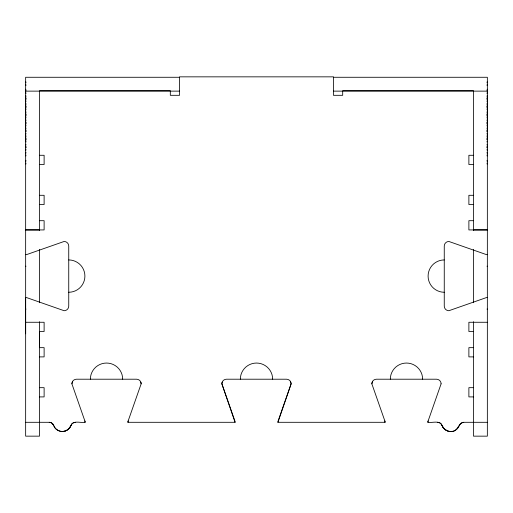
<?xml version="1.0" encoding="UTF-8"?>
<svg xmlns="http://www.w3.org/2000/svg" width="513" height="513" viewBox="0 0 513 513"><rect width="100%" height="100%" fill="white"/><g stroke="black" fill="none" stroke-linecap="round" stroke-linejoin="round"><path stroke-width="0.77" d="M25.65 333.809L25.65 297.527A4.617 4.617 0 0 1 26.971 297.72L64.125 310.724A4.617 4.617 0 0 0 68.742 306.107L68.742 246.086A4.617 4.617 0 0 0 64.125 241.469L26.971 254.474A4.617 4.617 0 0 1 25.65 254.666M25.65 141.646L25.983 141.992M25.65 140.633L25.983 139.728M25.65 137.446L25.983 136.92M25.65 135.259L25.983 136.169M25.65 135.054L25.65 134.72M25.65 134.252L25.65 133.579M25.65 129.385L25.983 128.859M25.65 125.518L25.65 128.115L25.983 128.115M25.65 124.601L25.983 125.127M25.65 118.599L25.65 120.055L25.983 120.055M25.65 118.137L25.983 117.817M25.65 116.541L25.983 117.073M25.65 115.534L25.983 115.015M25.65 113.354L25.983 114.264M25.65 110.879L25.65 111.994L25.983 111.994M25.65 108.487L25.983 109.013M25.65 105.3L25.983 106.204M25.65 103.023L25.983 103.94M25.65 97.233L25.983 98.15M25.65 89.172L25.983 90.089M487.35 141.646L487.017 141.992M487.35 137.446L487.017 136.92M487.35 135.259L487.017 136.169M487.35 135.054L487.35 134.72M487.35 134.252L487.35 133.579M487.35 129.385L487.017 128.859M487.35 126.653L487.35 128.115L487.017 128.115M487.35 126.192L487.35 125.518M487.35 124.601L487.017 125.127M487.35 118.599L487.35 120.055L487.017 120.055M487.35 118.137L487.017 117.817M487.35 116.541L487.017 117.073M487.35 115.534L487.017 115.015M487.35 113.354L487.017 114.264M487.35 110.879L487.35 111.994L487.017 111.994M487.35 108.487L487.017 109.013M487.35 105.3L487.017 106.204M487.35 103.023L487.017 103.94M487.35 97.233L487.017 98.15M487.35 89.172L487.017 90.089M222.2 382.127L221.873 383.827L235.069 422.302L127.955 422.302L127.968 421.968A4.816 4.816 0 0 1 128.147 420.981L141.152 383.827L140.825 382.127M372.598 381.3L371.848 383.827L384.853 420.981A4.797 4.797 0 0 1 385.045 422.302L277.931 422.302L291.127 383.827L290.377 381.3M25.65 422.302L49.242 422.302C52.403 422.193 53.692 425.399 54.878 427.752C57.244 430.715 61.271 432.247 64.959 431.112C68.319 430.061 70.345 427.149 71.698 424.078C75.058 420.391 80.855 423.199 85.094 422.302A4.399 4.399 0 0 0 84.985 421.301L71.897 383.827L72.647 381.3M441.103 383.827L428.015 421.301A4.399 4.399 0 0 0 427.906 422.302C432.267 423.18 439.647 419.923 441.994 425.38C443.379 428.932 446.894 431.414 450.703 431.536C457.852 432.523 457.917 423.071 463.758 422.302L487.35 422.302M75.36 422.302A4.617 4.617 0 0 0 71.006 425.38C69.614 428.932 66.106 431.414 62.297 431.536M179.55 77.277L25.65 77.277L25.65 436.153L39.501 436.153L39.501 321.702M333.45 77.277L487.35 77.277L487.35 436.153L473.499 436.153L473.499 321.702M25.65 82.029L25.983 82.029M487.017 82.779L487.35 82.779M25.65 84.837L25.983 84.837M487.017 85.581L487.35 85.581M487.017 90.839L487.35 90.839M25.65 91.128L179.55 91.128M333.45 91.128L487.35 91.128M25.65 92.891L25.983 92.891M487.017 93.642L487.35 93.642M25.65 95.88L25.983 95.88M487.017 96.63L487.35 96.63M25.65 98.682L25.983 98.682M487.017 98.894L487.35 98.894M487.017 99.432L487.35 99.432M25.65 100.952L25.983 100.952M487.017 101.702L487.35 101.702M487.017 104.684L487.35 104.684M25.65 106.742L25.983 106.742M487.017 106.954L487.35 106.954L487.017 107.493M487.017 109.763L487.35 109.763M487.017 112.745L487.35 112.745M25.65 114.803L25.983 114.803M487.017 115.553L487.35 115.553M487.017 120.805L487.35 120.805L487.35 122.863L487.017 122.863M25.65 122.325L25.983 122.325M25.983 122.863L25.65 122.863L25.65 120.805L25.983 120.805M487.017 123.069L487.35 123.069L487.017 123.607M487.017 125.877L487.35 125.877M25.983 130.379L25.65 130.918L25.983 130.918M487.017 131.129L487.35 131.129M487.017 131.668L487.35 131.668M25.65 133.188L25.983 133.188M487.017 133.938L487.35 133.938M25.983 138.439L25.65 138.978L25.983 138.978M487.017 139.19L487.35 139.19M487.017 139.728L487.35 139.728M25.65 141.248L25.983 141.248M25.65 144.23L25.983 144.23M487.017 144.98L487.35 144.98M25.65 146.5L25.983 146.5M25.65 147.039L25.983 147.039M487.017 147.244L487.35 147.244M487.017 147.782L487.35 147.782M25.65 149.302L25.983 149.302M487.017 150.053L487.35 150.053M25.65 152.29L25.983 152.29M487.017 153.034L487.35 153.034M25.65 155.093L25.983 155.093M39.501 155.285L44.118 155.285L44.118 164.519L39.501 164.519M473.499 155.285L468.882 155.285L468.882 164.519L473.499 164.519M487.017 155.843L487.35 155.843M25.65 160.345L25.983 160.345M487.017 161.095L487.35 161.095M25.65 163.153L25.983 163.153M487.017 163.903L487.35 163.903M39.501 195.299L44.118 195.299L44.118 204.533L39.501 204.533M473.499 195.299L468.882 195.299L468.882 204.533L473.499 204.533M39.501 220.693L44.118 220.693L44.118 229.927L25.65 229.927L39.501 229.927M473.499 220.693L468.882 220.693L468.882 229.927L487.35 229.927L473.499 229.927M25.65 322.267L44.118 322.267L44.118 331.501L39.501 331.501L39.501 347.66L44.118 347.66L44.118 356.894L39.501 356.894M487.35 322.267L468.882 322.267L468.882 331.501L473.499 331.501M473.499 347.66L468.882 347.66L468.882 356.894L473.499 356.894M39.501 387.674L44.118 387.674L44.118 396.908L39.501 396.908M473.499 387.674L468.882 387.674L468.882 396.908L473.499 396.908M487.017 82.029L487.35 82.029M25.65 82.779L25.983 82.779M487.017 84.837L487.35 84.837M25.65 85.581L25.983 85.581M25.65 90.839L25.983 90.839M487.017 92.891L487.35 92.891M25.65 93.642L25.983 93.642M487.017 95.88L487.35 95.88M25.65 96.63L25.983 96.63M487.017 98.682L487.35 98.682M25.65 98.894L25.983 98.894M25.65 99.432L25.983 99.432M487.017 100.952L487.35 100.952M25.65 101.702L25.983 101.702M25.65 104.684L25.983 104.684M487.017 106.742L487.35 106.742M25.983 106.954L25.65 107.48L25.983 107.493M25.65 109.763L25.983 109.763M25.65 112.745L25.983 112.745M487.017 114.803L487.35 114.803M25.65 115.553L25.983 115.553M487.017 122.325L487.35 122.325M25.983 123.069L25.65 123.595L25.983 123.607M25.65 125.877L25.983 125.877M487.017 130.379L487.35 130.379L487.017 130.918M25.65 131.129L25.983 131.129M25.65 131.668L25.983 131.668M487.017 133.188L487.35 133.188M25.65 133.938L25.983 133.938M487.017 138.439L487.35 138.439L487.017 138.978M25.65 139.19L25.983 139.19M487.017 141.248L487.35 141.248M487.017 144.23L487.35 144.23M25.65 144.98L25.983 144.98M487.017 146.5L487.35 146.5M487.017 147.039L487.35 147.039M25.65 147.244L25.983 147.244M25.65 147.782L25.983 147.782M487.017 149.302L487.35 149.302M25.65 150.053L25.983 150.053M487.017 152.29L487.35 152.29M25.65 153.034L25.983 153.034M487.017 155.093L487.35 155.093M25.65 155.843L25.983 155.843M487.017 160.345L487.35 160.345M25.65 161.095L25.983 161.095M487.017 163.153L487.35 163.153M25.65 163.903L25.983 163.903M50.582 422.488L49.242 422.302A4.611 4.611 0 0 1 53.589 425.38A9.234 9.234 0 0 0 71.006 425.38M448.041 431.112L445.399 429.798L443.283 427.752L441.994 425.38A4.611 4.611 0 0 0 437.64 422.302M52.897 424.078L53.589 425.38M473.499 230.472L473.499 90.698L342.684 90.698L342.684 95.315L333.45 95.315L333.45 76.847L179.55 76.847L179.55 95.315L170.316 95.315L170.316 90.698L39.501 90.698L39.501 230.472M473.499 249.485L473.499 302.708M39.501 249.485L39.501 302.708M441.994 425.373A9.234 9.234 0 0 0 459.411 425.38A4.617 4.617 0 0 1 463.758 422.302M487.35 297.527A4.617 4.617 0 0 0 486.029 297.72L448.875 310.724A4.617 4.617 0 0 1 444.258 306.107L444.258 246.086A4.617 4.617 0 0 1 448.875 241.469L486.029 254.474A4.617 4.617 0 0 0 487.35 254.666M444.258 292.256A16.159 16.159 0 0 1 428.099 276.097A16.159 16.159 0 0 1 444.258 259.937M277.931 422.302A4.572 4.572 0 0 1 278.123 420.974L291.127 383.827A4.604 4.604 0 0 0 286.51 379.216L226.489 379.21A4.617 4.617 0 0 0 221.873 383.827L234.877 420.981A4.617 4.617 0 0 1 235.069 422.321M384.853 420.981A4.617 4.617 0 0 1 385.045 422.308M371.848 383.827A4.617 4.617 0 0 1 376.478 379.21L436.486 379.21A4.617 4.617 0 0 1 441.103 383.833M427.906 422.302A4.598 4.598 0 0 1 428.099 420.974M240.34 379.21A16.159 16.159 0 0 1 256.5 363.05A16.159 16.159 0 0 1 272.659 379.21M390.316 379.21A16.159 16.159 0 0 1 406.476 363.05A16.159 16.159 0 0 1 422.635 379.21M68.742 259.937A16.159 16.159 0 0 1 84.901 276.097A16.159 16.159 0 0 1 68.742 292.256M127.955 422.302A4.598 4.598 0 0 1 128.147 420.974M141.152 383.82A4.611 4.611 0 0 0 136.535 379.21L76.514 379.21A4.617 4.617 0 0 0 71.897 383.827M84.901 420.981A4.611 4.611 0 0 1 85.094 422.308M90.365 379.21A16.159 16.159 0 0 1 106.524 363.05A16.159 16.159 0 0 1 122.684 379.21M25.65 309.07A4.617 4.617 0 0 1 25.983 309.082M25.983 266.196A4.617 4.617 0 0 1 25.65 266.209M487.017 309.082A4.617 4.617 0 0 1 487.35 309.07M487.35 266.209A4.617 4.617 0 0 1 487.017 266.196"/></g></svg>
